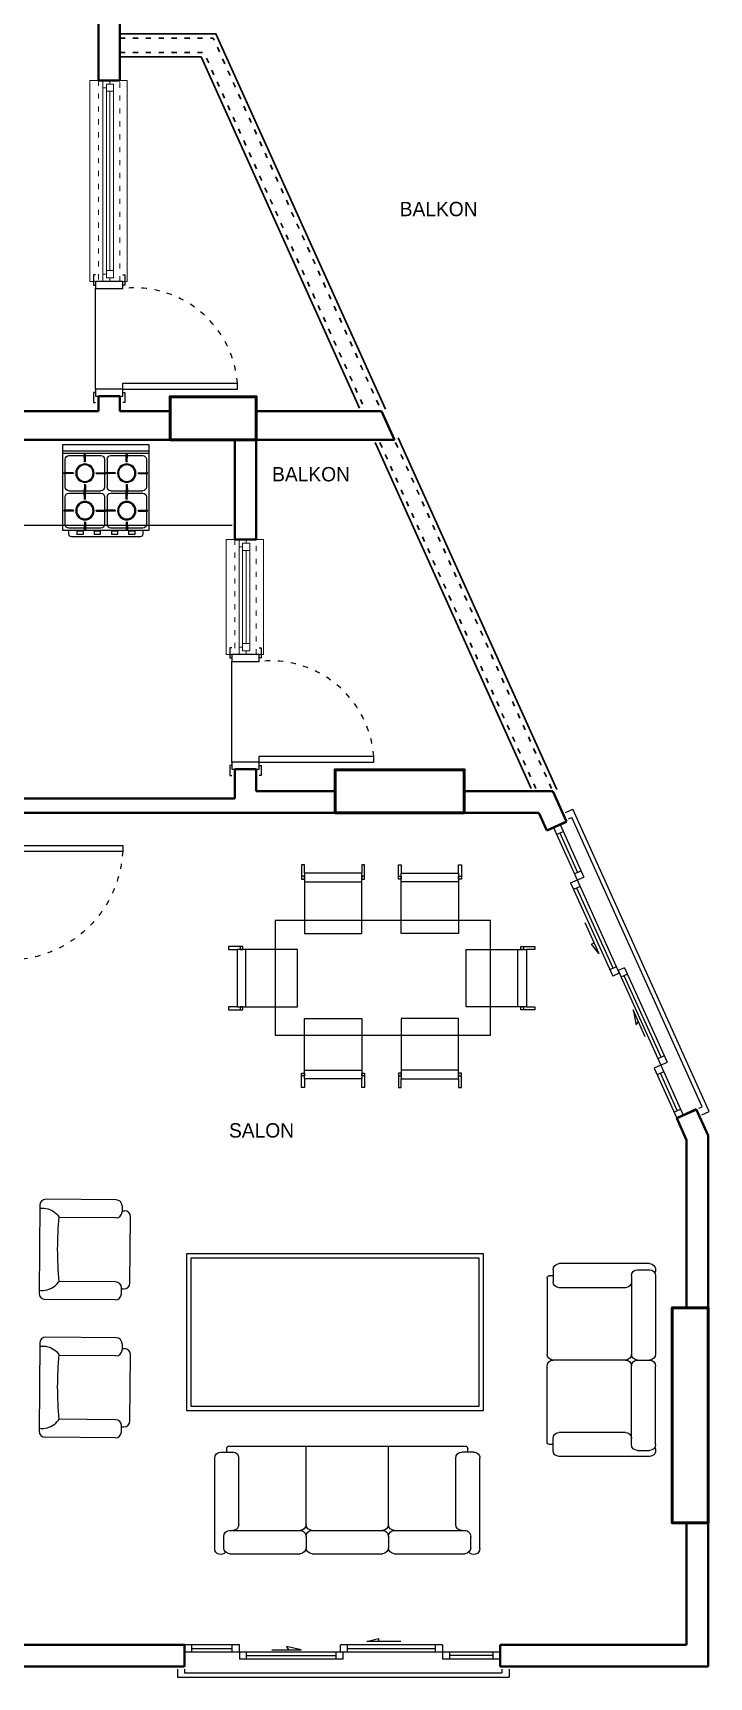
# Model space of a CAD drawing. Header units: millimetres. Extents: x 48 to 2669, y 23 to 1916.
# Drawn here: x 2198 to 2669, y 69 to 1215 of the extents above; entities that cross this region are included whole.
import ezdxf

# ---------------------------------------------------------------- set-up
doc = ezdxf.new("R2010")
doc.units = ezdxf.units.MM
doc.linetypes.add('ACAD_ISO03W100', pattern=[30, 12, -18])
doc.layers.add('14_ISLAK_MEKAN_TEFRİŞ', color=134, linetype='Continuous')
doc.layers.add('7_TEFRİŞ', color=183, linetype='Continuous')
for name, color, linetype, lineweight in [('6_YAZI', 7, 'Continuous', 35), ('DUVAR40', 7, 'Continuous', 40), ('KAPI-PEN', 155, 'Continuous', 18), ('KOLON', 40, 'Continuous', 50), ('MERD_30', 41, 'Continuous', 30), ('Pencere', 150, 'Continuous', 25)]:
    doc.layers.add(name, color=color, linetype=linetype, lineweight=lineweight)
doc.styles.add('Annotative', font='Txt')

# ---------------------------------------------------------------- blocks, each defined once
blk = doc.blocks.new('*U22')
at = {"layer": 'Pencere', "lineweight": 25, "ltscale": 5}
for p, q in [((-9, 7), (-9, 86.899937)), ((-5, 86.899937), (-9, 86.899937)), ((-5, 7), (-5, 86.899937)), ((-84.5, 7), (-84.5, 8.5)), ((-84.5, 8.5), (-77.5, 8.5)), ((-77.5, 8.5), (-77.5, 7)), ((-5, 7), (-9, 7)), ((-2.5, 7), (-2.5, 8.5)), ((-2.5, 8.5), (4.5, 8.5)), ((4.5, 8.5), (4.5, 7)), ((-84.5, -12), (-84.5, -13.5)), ((-84.5, -13.5), (-77.5, -13.5)), ((-77.5, -13.5), (-77.5, -12)), ((-5, -12), (-75, -12)), ((-2.5, -12), (-2.5, -13.5)), ((-2.5, -13.5), (4.5, -13.5)), ((4.5, -13.5), (4.5, -12))]:
    blk.add_line(p, q, dxfattribs=at)
at = {"layer": 'Pencere', "lineweight": 25, "ltscale": 5, "flags": 128}
for points in [[(-75, -12), (-75, 7), (-80, 7), (-80, -12), (-75, -12)], [(0, -12), (0, 7), (-5, 7), (-5, -12), (0, -12)]]:
    blk.add_lwpolyline(points, dxfattribs=at)
at = {"layer": 'Pencere', "linetype": 'ACAD_ISO03W100', "lineweight": 25, "ltscale": 0.3}
blk.add_arc((-3.520318, 15.164474), 71.944448, 94.36819, 186.516136, dxfattribs=at)
blk = doc.blocks.new('adf')
at = {"layer": 'KAPI-PEN', "color": 134, "linetype": 'Continuous', "lineweight": 18}
for p, q in [((2237.265289, 1041.43101), (2237.265255, 1181.43101)), ((2263.273825, 1181.431016), (2263.273859, 1041.431016)), ((2246.303201, 1176.431012), (2246.303233, 1046.431012)), ((2248.803232, 1048.931013), (2248.803202, 1173.931013)), ((2251.303232, 1048.931013), (2251.303202, 1173.931013)), ((2253.803232, 1048.931014), (2253.803202, 1173.931014))]:
    blk.add_line(p, q, dxfattribs=at)
at = {"layer": 'KAPI-PEN', "color": 134, "linetype": 'ACAD_ISO03W100', "lineweight": 18, "ltscale": 0.3}
for p, q in [((2243.273825, 1181.431011), (2243.273859, 1041.431011)), ((2258.273859, 1041.431015), (2258.273825, 1181.431015))]:
    blk.add_line(p, q, dxfattribs=at)
at = {"layer": 'KOLON', "rotation": 270}
blk.add_blockref('*U22', (2253.273859, 961.431014), dxfattribs=at)
blk = doc.blocks.new('sdffdf')
at = {"layer": 'Pencere', "lineweight": -2, "ltscale": 20}
for p, q in [((2454.044237, 93.391659), (2430.252529, 93.390089)), ((2341.571487, 91.048323), (2303.27245, 91.051773)), ((2341.566292, 86.048325), (2303.272779, 86.051775)), ((2308.056843, 88.551701), (2336.568892, 88.553519)), ((2336.566295, 86.05352), (2336.57149, 91.053517)), ((2341.566292, 86.048325), (2341.561097, 81.048328)), ((2413.883575, 81.045111), (2341.561097, 81.048328)), ((2341.566292, 86.048325), (2341.571487, 91.048323)), ((2413.88877, 86.045108), (2341.566292, 86.048325)), ((2346.561095, 81.043133), (2346.56629, 86.04313)), ((2346.563692, 83.543132), (2408.886175, 83.550304)), ((2364.074233, 87.653616), (2384.646082, 87.654973)), ((2384.646082, 87.654973), (2374.267343, 89.969493)), ((2374.267343, 89.969493), (2375.842548, 87.654392)), ((2408.883578, 81.050306), (2408.888773, 86.050303)), ((2411.889628, 86.045221), (2411.894822, 91.045218)), ((2483.210532, 86.042085), (2411.889628, 86.045221)), ((2483.215727, 91.042083), (2411.894822, 91.045218)), ((2413.883575, 81.045111), (2413.88877, 86.045108)), ((2416.889625, 86.040026), (2416.89482, 91.040023)), ((2416.892222, 88.540025), (2478.213132, 88.547279)), ((2478.210535, 86.04728), (2478.21573, 91.047277)), ((2483.215727, 91.042083), (2483.205337, 81.042088)), ((2523.372909, 81.038931), (2483.205337, 81.042088)), ((2523.372579, 86.038929), (2483.210532, 86.042085)), ((2487.891545, 86.041661), (2487.886351, 81.042088)), ((2518.108255, 83.55952), (2487.888969, 83.561776)), ((2303.273439, 71.551603), (2524.493711, 71.566651)), ((2298.273439, 68.551263), (2529.493711, 68.566991))]:
    blk.add_line(p, q, dxfattribs=at)
blk = doc.blocks.new('sgfgh5')
at = {"layer": 'Pencere', "lineweight": -2, "ltscale": 20}
for p, q in [((2664.147623, 466.112148), (2573.192134, 667.769055)), ((2668.938172, 462.787592), (2573.871149, 673.56016)), ((2560.46018, 660.797607), (2576.967578, 624.184825)), ((2564.884513, 657.017945), (2577.305348, 629.469294)), ((2565.018013, 662.853364), (2581.527681, 626.235546)), ((2575.043639, 628.452183), (2579.603356, 630.50273)), ((2572.407474, 622.134104), (2601.724032, 557.1171)), ((2576.967578, 624.184825), (2606.284136, 559.167821)), ((2601.953363, 562.702564), (2576.738247, 618.599361)), ((2582.257766, 594.575655), (2592.039765, 572.88792)), ((2586.852582, 579.477345), (2588.693229, 580.307547)), ((2592.039765, 572.88792), (2586.852582, 579.477345)), ((2604.233415, 563.727924), (2599.673312, 561.677203)), ((2610.022512, 563.040994), (2605.462408, 560.990273)), ((2610.022512, 563.040994), (2639.750734, 497.110928)), ((2606.284136, 559.167821), (2601.724032, 557.1171)), ((2605.462408, 560.990273), (2635.19063, 495.060207)), ((2612.073232, 558.480891), (2607.513129, 556.43017)), ((2635.419961, 500.645671), (2609.793181, 557.45553)), ((2624.474434, 514.918392), (2616.016285, 533.67101)), ((2616.016285, 533.67101), (2618.172994, 523.258333)), ((2618.172994, 523.258333), (2619.635873, 525.645999)), ((2635.19063, 495.060207), (2630.630527, 493.009487)), ((2630.630527, 493.009487), (2646.37179, 458.094892)), ((2637.700013, 501.671032), (2633.13991, 499.620311)), ((2635.19063, 495.060207), (2639.750734, 497.110928)), ((2635.19063, 495.060207), (2650.929623, 460.150649)), ((2637.241351, 490.500104), (2632.681247, 488.449383)), ((2646.684017, 463.484075), (2634.961299, 489.474743))]:
    blk.add_line(p, q, dxfattribs=at)
blk = doc.blocks.new('fdmgfs')
at = {"layer": 'KAPI-PEN', "color": 134, "linetype": 'Continuous', "lineweight": 18}
for p, q in [((2332.264869, 781.43101), (2332.26485, 861.43101)), ((2341.302795, 861.431012), (2341.302796, 856.431012)), ((2346.302795, 858.931013), (2346.302795, 861.431013)), ((2358.27342, 861.431016), (2358.273439, 781.431016)), ((2341.302796, 856.431012), (2343.802796, 856.431013)), ((2341.302796, 856.431012), (2341.302813, 786.431012)), ((2348.802795, 858.931014), (2343.802795, 858.931013)), ((2343.802796, 856.431013), (2343.802795, 858.931013)), ((2343.802795, 858.931013), (2346.302795, 858.931013)), ((2343.802795, 858.931013), (2343.802797, 853.931013)), ((2343.802797, 853.931013), (2348.802797, 853.931014)), ((2343.802812, 788.931013), (2343.802797, 853.931013)), ((2346.302812, 788.931013), (2346.302797, 853.931013)), ((2348.802797, 853.931014), (2348.802795, 858.931014)), ((2348.802812, 788.931014), (2348.802797, 853.931014)), ((2338.264869, 781.431011), (2332.264869, 781.43101)), ((2343.802813, 786.431013), (2341.302813, 786.431012)), ((2341.302813, 786.431012), (2341.302814, 781.431012)), ((2348.802812, 788.931014), (2343.802812, 788.931013)), ((2343.802812, 788.931013), (2343.802814, 783.931013)), ((2343.802814, 783.931013), (2343.802813, 786.431013)), ((2343.802814, 783.931013), (2348.802814, 783.931014)), ((2346.302814, 783.931013), (2343.802814, 783.931013)), ((2346.302814, 781.431013), (2346.302814, 783.931013)), ((2348.802814, 783.931014), (2348.802812, 788.931014)), ((2358.273439, 781.431016), (2353.273439, 781.431015))]:
    blk.add_line(p, q, dxfattribs=at)
at = {"layer": 'KAPI-PEN', "color": 134, "linetype": 'ACAD_ISO03W100', "lineweight": 18, "ltscale": 0.3}
for p, q in [((2338.27342, 861.431011), (2338.273439, 781.431011)), ((2353.273439, 781.431015), (2353.27342, 861.431015))]:
    blk.add_line(p, q, dxfattribs=at)
at = {"layer": 'KAPI-PEN', "ltscale": 0.2}
for p in [(2338.273439, 781.431011), (2353.273439, 781.431015)]:
    blk.add_line(p, (2353.273439, 781.431015), dxfattribs=at)
at = {"layer": 'KOLON', "rotation": 270}
blk.add_blockref('*U22', (2348.273439, 701.431014), dxfattribs=at)
blk = doc.blocks.new('*U20')
at = {"layer": 'Pencere', "lineweight": 25, "ltscale": 5}
for p, q in [((-9, 7), (-9, 86.899937)), ((-5, 86.899937), (-9, 86.899937)), ((-5, 7), (-5, 86.899937)), ((-94.5, 7), (-94.5, 8.5)), ((-94.5, 8.5), (-87.5, 8.5)), ((-87.5, 8.5), (-87.5, 7)), ((-5, 7), (-9, 7)), ((-2.5, 7), (-2.5, 8.5)), ((-2.5, 8.5), (4.5, 8.5)), ((4.5, 8.5), (4.5, 7)), ((-94.5, -7), (-94.5, -8.5)), ((-94.5, -8.5), (-87.5, -8.5)), ((-87.5, -8.5), (-87.5, -7)), ((-5, -7), (-85, -7)), ((-2.5, -7), (-2.5, -8.5)), ((-2.5, -8.5), (4.5, -8.5)), ((4.5, -8.5), (4.5, -7))]:
    blk.add_line(p, q, dxfattribs=at)
at = {"layer": 'Pencere', "lineweight": 25, "ltscale": 5, "flags": 128}
for points in [[(-85, -7), (-85, 7), (-90, 7), (-90, -7), (-85, -7)], [(0, -7), (0, 7), (-5, 7), (-5, -7), (0, -7)]]:
    blk.add_lwpolyline(points, dxfattribs=at)
at = {"layer": 'Pencere', "linetype": 'ACAD_ISO03W100', "lineweight": 25, "ltscale": 0.3}
blk.add_arc((-5, 7), 80, 92.865984, 180, dxfattribs=at)
blk = doc.blocks.new('RTYUJ')
at = {"layer": '7_TEFRİŞ'}
for p, q in [((-42640.951183, 12440.715721), (-42640.970503, 12498.989656)), ((-42562.679194, 12504.026902), (-42635.972116, 12503.991268)), ((-42633.456037, 12503.992079), (-42633.581407, 12502.355412)), ((-42633.581407, 12502.355412), (-42633.565267, 12500.705137)), ((-42633.565267, 12500.705137), (-42633.399712, 12499.060286)), ((-42633.399712, 12499.060286), (-42633.076838, 12497.439889)), ((-42565.476773, 12499.040408), (-42565.799647, 12497.420011)), ((-42565.311219, 12500.685259), (-42565.476773, 12499.040408)), ((-42565.420448, 12503.972201), (-42565.295079, 12502.335533)), ((-42565.295079, 12502.335533), (-42565.311219, 12500.685259)), ((-42557.899539, 12440.760326), (-42557.91886, 12499.034261)), ((-42633.076838, 12497.439889), (-42632.58874, 12495.862977)), ((-42632.58874, 12495.862977), (-42631.931463, 12494.347198)), ((-42631.931463, 12494.347198), (-42631.117108, 12492.904584)), ((-42631.117108, 12492.904584), (-42630.161857, 12491.54574)), ((-42630.161857, 12491.54574), (-42629.081895, 12490.281269)), ((-42629.081895, 12490.281269), (-42627.893402, 12489.121774)), ((-42627.893402, 12489.121774), (-42626.612562, 12488.077862)), ((-42626.612562, 12488.077862), (-42625.966892, 12487.640207)), ((-42625.951184, 12440.723782), (-42625.966892, 12487.640207)), ((-42572.899538, 12440.752266), (-42572.966863, 12487.771805)), ((-42570.983083, 12489.101896), (-42572.263923, 12488.057983)), ((-42569.794591, 12490.26139), (-42570.983083, 12489.101896)), ((-42568.714628, 12491.525861), (-42569.794591, 12490.26139)), ((-42567.759378, 12492.884706), (-42568.714628, 12491.525861)), ((-42566.945022, 12494.32732), (-42567.759378, 12492.884706)), ((-42566.287745, 12495.843098), (-42566.945022, 12494.32732)), ((-42565.799647, 12497.420011), (-42566.287745, 12495.843098)), ((-42635.949571, 12435.717334), (-42630.949572, 12435.72217)), ((-42631.791713, 12435.718674), (-42631.789456, 12433.718675)), ((-42562.897927, 12435.758715), (-42568.077458, 12435.757045)), ((-42566.859597, 12435.718674), (-42566.861854, 12433.718675)), ((-42626.787844, 12428.720287), (-42571.863466, 12428.720287))]:
    blk.add_line(p, q, dxfattribs=at)
for centre, radius, start, end in [((-42635.970504, 12498.991268), 5, 90.018473, 180.018473), ((-42562.91886, 12499.032649), 5, 0.018473, 90.018473), ((-42597.086013, 12226.980609), 262.254707, 84.568894, 96.322539), ((-42635.951183, 12440.717333), 5, 180.018473, 270.018473), ((-42626.789456, 12433.720287), 5, 180.018473, 270.018473), ((-42630.951184, 12440.72217), 5, 270.018473, 0.018473), ((-42567.899538, 12440.753878), 5, 180.018473, 270.018473), ((-42571.861854, 12433.720287), 5, 269.981527, 359.981527), ((-42562.899539, 12440.758714), 5, 270.018473, 0.018473)]:
    blk.add_arc(centre, radius, start, end, dxfattribs=at)
blk = doc.blocks.new('DFGB')
at = {"layer": '7_TEFRİŞ'}
for p, q in [((-42960.136774, 12600.491108), (-42960.136774, 12590.491108)), ((-42952.636774, 12599.821235), (-42952.636774, 12590.491108)), ((-42947.636774, 12604.821235), (-42889.303441, 12604.821235)), ((-42884.303441, 12590.491108), (-42884.303441, 12599.821235)), ((-42879.303441, 12604.821235), (-42820.970107, 12604.821235)), ((-42815.970107, 12590.491108), (-42815.970107, 12599.821235)), ((-42810.970107, 12604.821235), (-42752.636774, 12604.821235)), ((-42747.636774, 12599.821235), (-42747.636774, 12590.491108)), ((-42740.136774, 12600.491108), (-42740.136774, 12590.491108)), ((-42960.136774, 12590.491108), (-42960.136774, 12525.491108)), ((-42947.636774, 12585.491108), (-42889.303441, 12585.491108)), ((-42940.136774, 12580.491108), (-42940.136774, 12525.491108)), ((-42884.303441, 12580.491108), (-42884.303441, 12515.491108)), ((-42879.303441, 12585.491108), (-42820.970107, 12585.491108)), ((-42815.970107, 12580.491108), (-42815.970107, 12515.491108)), ((-42810.970107, 12585.491108), (-42752.636774, 12585.491108)), ((-42760.136774, 12580.491108), (-42760.136774, 12525.491108)), ((-42740.136774, 12590.491108), (-42740.136774, 12525.491108)), ((-42955.136774, 12520.491108), (-42945.136774, 12520.491108)), ((-42950.136774, 12520.491108), (-42950.136774, 12517.491108)), ((-42948.136774, 12515.491108), (-42752.136774, 12515.491108)), ((-42745.136774, 12520.491108), (-42755.136774, 12520.491108)), ((-42750.136774, 12520.491108), (-42750.136774, 12517.491108))]:
    blk.add_line(p, q, dxfattribs=at)
for centre, radius, start, end in [((-42955.136774, 12600.491108), 5, 36.046426, 180), ((-42947.636774, 12599.821235), 5, 90, 180), ((-42889.303441, 12599.821235), 5, 0, 90), ((-42879.303441, 12599.821235), 5, 90, 180), ((-42820.970107, 12599.821235), 5, 0, 90), ((-42810.970107, 12599.821235), 5, 90, 180), ((-42752.636774, 12599.821235), 5, 0, 90), ((-42745.136774, 12600.491108), 5, 0, 143.953574), ((-42947.636774, 12590.491108), 5, 180, 270), ((-42945.136774, 12580.491108), 5, 0, 90), ((-42889.303441, 12590.491108), 5, 270, 0), ((-42889.303441, 12580.491108), 5, 0, 90), ((-42879.303441, 12590.491108), 5, 180, 270), ((-42879.303441, 12580.491108), 5, 90, 180), ((-42820.970107, 12590.491108), 5, 270, 0), ((-42820.970107, 12580.491108), 5, 0, 90), ((-42810.970107, 12590.491108), 5, 180, 270), ((-42810.970107, 12580.491108), 5, 90, 180), ((-42755.136774, 12580.491108), 5, 90, 180), ((-42752.636774, 12590.491108), 5, 270, 0), ((-42955.136774, 12525.491108), 5, 180, 270), ((-42945.136774, 12525.491108), 5, 270, 0), ((-42755.136774, 12525.491108), 5, 180, 270), ((-42745.136774, 12525.491108), 5, 270, 0), ((-42948.136774, 12517.491108), 2, 180, 270), ((-42752.136774, 12517.491108), 2, 270, 0)]:
    blk.add_arc(centre, radius, start, end, dxfattribs=at)
blk = doc.blocks.new('SDFGBHNJ')
at = {"layer": '7_TEFRİŞ'}
for p, q in [((-42958.934588, 12389.475962), (-42958.934588, 12379.475962)), ((-42953.934588, 12379.475962), (-42953.934588, 12389.475962)), ((-42948.934588, 12394.475962), (-42883.934588, 12394.475962)), ((-42878.934588, 12379.475962), (-42878.934588, 12389.475962)), ((-42878.934588, 12379.475962), (-42878.934588, 12389.475962)), ((-42808.934588, 12394.475962), (-42873.934588, 12394.475962)), ((-42803.934588, 12379.475962), (-42803.934588, 12389.475962)), ((-42798.934588, 12389.475962), (-42798.934588, 12379.475962)), ((-42958.934588, 12379.475962), (-42958.934588, 12314.475962)), ((-42798.934588, 12379.475962), (-42798.934588, 12314.475962)), ((-42948.934588, 12374.475962), (-42943.934588, 12374.475962)), ((-42943.934588, 12374.475962), (-42888.934588, 12374.475962)), ((-42938.934588, 12369.475962), (-42938.934588, 12314.475962)), ((-42888.934588, 12374.475962), (-42883.934588, 12374.475962)), ((-42878.934588, 12369.475962), (-42878.934588, 12309.475962)), ((-42868.934588, 12374.475962), (-42873.934588, 12374.475962)), ((-42808.934588, 12374.475962), (-42868.934588, 12374.475962)), ((-42818.934588, 12369.475962), (-42818.934588, 12314.475962)), ((-42953.934588, 12309.475962), (-42943.934588, 12309.475962)), ((-42948.934588, 12309.475962), (-42948.934588, 12306.475962)), ((-42803.934588, 12309.475962), (-42813.934588, 12309.475962)), ((-42808.934588, 12309.475962), (-42808.934588, 12306.475962)), ((-42946.934588, 12304.475962), (-42883.934588, 12304.475962)), ((-42810.934588, 12304.475962), (-42873.934588, 12304.475962))]:
    blk.add_line(p, q, dxfattribs=at)
for centre, radius, start, end in [((-42953.934588, 12389.475962), 5, 60, 180), ((-42948.934588, 12389.475962), 5, 90, 180), ((-42883.934588, 12389.475962), 5, 0, 90), ((-42873.934588, 12389.475962), 5, 90, 180), ((-42808.934588, 12389.475962), 5, 0, 90), ((-42803.934588, 12389.475962), 5, 0, 120), ((-42948.934588, 12379.475962), 5, 180, 270), ((-42883.934588, 12379.475962), 5, 270, 0), ((-42873.934588, 12379.475962), 5, 180, 270), ((-42808.934588, 12379.475962), 5, 270, 0), ((-42943.934588, 12369.475962), 5, 0, 90), ((-42883.934588, 12369.475962), 5, 0, 90), ((-42873.934588, 12369.475962), 5, 90, 180), ((-42813.934588, 12369.475962), 5, 90, 180), ((-42953.934588, 12314.475962), 5, 180, 270), ((-42943.934588, 12314.475962), 5, 270, 0), ((-42883.934588, 12309.475962), 5, 270, 0), ((-42873.934588, 12309.475962), 5, 180, 270), ((-42813.934588, 12314.475962), 5, 180, 270), ((-42803.934588, 12314.475962), 5, 270, 0), ((-42946.934588, 12306.475962), 2, 180, 270), ((-42810.934588, 12306.475962), 2, 270, 0)]:
    blk.add_arc(centre, radius, start, end, dxfattribs=at)
blk = doc.blocks.new('ımasa')
at = {"layer": '7_TEFRİŞ'}
for p, q in [((22616.977771, 5631.319269), (22616.97777, 5621.36217)), ((22618.977771, 5631.319269), (22616.977771, 5631.319269)), ((22618.97777, 5625.362169), (22618.977771, 5631.319269)), ((22658.977769, 5631.319269), (22658.977769, 5625.362169)), ((22660.97777, 5631.319269), (22658.977769, 5631.319269)), ((22660.97777, 5621.36217), (22660.97777, 5631.319269)), ((22616.97777, 5621.36217), (22618.97777, 5621.36217)), ((22618.97777, 5623.362171), (22616.977771, 5623.362171)), ((22618.97777, 5625.362169), (22618.97777, 5583.362171)), ((22658.977772, 5625.362169), (22618.97777, 5625.362169)), ((22618.97777, 5621.36217), (22618.97777, 5623.362171)), ((22618.97777, 5619.362169), (22658.977772, 5619.362169)), ((22660.97777, 5623.362171), (22658.977769, 5623.362171)), ((22658.977769, 5623.362171), (22658.977769, 5621.36217)), ((22658.977769, 5621.36217), (22660.97777, 5621.36217)), ((22658.977772, 5583.362171), (22658.977772, 5625.362169)), ((22679.198008, 5598.815411), (22599.198008, 5598.815411)), ((22599.198008, 5598.815411), (22599.198008, 5448.815411)), ((22679.198008, 5448.815411), (22679.198008, 5598.815411)), ((22618.97777, 5583.362171), (22658.977772, 5583.362171)), ((22562.886879, 5580.503722), (22572.843978, 5580.503723)), ((22562.886879, 5578.503723), (22562.886879, 5580.503723)), ((22568.843978, 5578.503723), (22562.886879, 5578.503723)), ((22568.843978, 5578.503723), (22610.843977, 5578.503723)), ((22568.843978, 5538.503721), (22568.843978, 5578.503723)), ((22570.843977, 5578.503723), (22570.843977, 5580.503723)), ((22572.843978, 5578.503723), (22570.843977, 5578.503723)), ((22572.843978, 5580.503723), (22572.843978, 5578.503723)), ((22574.843979, 5578.503723), (22574.843979, 5538.503721)), ((22610.843977, 5578.503723), (22610.843977, 5538.503721)), ((22670.116393, 5578.503723), (22670.116392, 5538.503721)), ((22712.116391, 5578.503723), (22670.116393, 5578.503723)), ((22706.116391, 5578.503723), (22706.116391, 5538.503721)), ((22708.116392, 5580.503723), (22708.116392, 5578.503723)), ((22718.073491, 5580.503722), (22708.116392, 5580.503723)), ((22708.116392, 5578.503723), (22710.116393, 5578.503723)), ((22710.116393, 5578.503723), (22710.116393, 5580.503723)), ((22712.116391, 5578.503723), (22718.073491, 5578.503723)), ((22712.116391, 5538.503721), (22712.116391, 5578.503723)), ((22718.073491, 5578.503723), (22718.073491, 5580.503723)), ((22562.886879, 5538.503724), (22568.843978, 5538.503724)), ((22562.886879, 5536.503723), (22562.886879, 5538.503724)), ((22572.843978, 5536.503723), (22562.886879, 5536.503723)), ((22610.843977, 5538.503721), (22568.843978, 5538.503721)), ((22570.843977, 5536.503723), (22570.843977, 5538.503724)), ((22570.843977, 5538.503724), (22572.843978, 5538.503724)), ((22572.843978, 5538.503724), (22572.843978, 5536.503723)), ((22670.116392, 5538.503721), (22712.116391, 5538.503721)), ((22708.116392, 5538.503724), (22708.116392, 5536.503723)), ((22710.116393, 5538.503724), (22708.116392, 5538.503724)), ((22708.116392, 5536.503723), (22718.073491, 5536.503723)), ((22710.116393, 5536.503723), (22710.116393, 5538.503724)), ((22718.073491, 5538.503724), (22712.116391, 5538.503724)), ((22718.073491, 5536.503723), (22718.073491, 5538.503724)), ((22572.843977, 5512.988629), (22562.886878, 5512.988629)), ((22562.886878, 5512.988629), (22562.886878, 5510.988628)), ((22570.843976, 5512.988629), (22570.843976, 5510.988628)), ((22572.843977, 5510.988628), (22572.843977, 5512.988629)), ((22708.116391, 5510.988628), (22708.116391, 5512.988629)), ((22708.116391, 5512.988629), (22718.07349, 5512.988629)), ((22710.116392, 5512.988629), (22710.116392, 5510.988628)), ((22718.07349, 5512.988629), (22718.07349, 5510.988628)), ((22562.886878, 5510.988628), (22568.843978, 5510.988628)), ((22610.843977, 5510.988631), (22568.843978, 5510.988631)), ((22568.843978, 5510.988631), (22568.843978, 5470.988629)), ((22570.843976, 5510.988628), (22572.843977, 5510.988628)), ((22574.843978, 5470.988629), (22574.843978, 5510.988631)), ((22610.843976, 5470.988629), (22610.843977, 5510.988631)), ((22670.116392, 5470.988629), (22670.116392, 5510.988631)), ((22670.116392, 5510.988631), (22712.11639, 5510.988631)), ((22706.11639, 5470.988629), (22706.11639, 5510.988631)), ((22710.116392, 5510.988628), (22708.116391, 5510.988628)), ((22712.11639, 5510.988631), (22712.11639, 5470.988629)), ((22718.07349, 5510.988628), (22712.11639, 5510.988628)), ((22568.843978, 5470.988629), (22562.886878, 5470.988629)), ((22562.886878, 5470.988629), (22562.886878, 5468.988629)), ((22562.886878, 5468.98863), (22572.843977, 5468.988629)), ((22568.843978, 5470.988629), (22610.843976, 5470.988629)), ((22572.843977, 5470.988629), (22570.843976, 5470.988629)), ((22570.843976, 5470.988629), (22570.843976, 5468.988629)), ((22572.843977, 5468.988629), (22572.843977, 5470.988629)), ((22712.11639, 5470.988629), (22670.116392, 5470.988629)), ((22708.116391, 5468.988629), (22708.116391, 5470.988629)), ((22708.116391, 5470.988629), (22710.116392, 5470.988629)), ((22718.07349, 5468.98863), (22708.116391, 5468.988629)), ((22710.116392, 5470.988629), (22710.116392, 5468.988629)), ((22712.11639, 5470.988629), (22718.07349, 5470.988629)), ((22718.07349, 5470.988629), (22718.07349, 5468.988629)), ((22618.97777, 5465.72983), (22658.977772, 5465.729831)), ((22618.97777, 5423.729832), (22618.97777, 5465.72983)), ((22658.977772, 5465.729831), (22658.977772, 5423.729832)), ((22599.198008, 5448.815411), (22679.198008, 5448.815411)), ((22616.97777, 5427.729831), (22618.97777, 5427.729831)), ((22616.977771, 5417.772732), (22616.97777, 5427.729831)), ((22618.97777, 5425.72983), (22616.97777, 5425.72983)), ((22618.97777, 5429.729832), (22658.977772, 5429.729832)), ((22618.97777, 5427.729831), (22618.97777, 5425.72983)), ((22618.97777, 5423.729832), (22618.97777, 5417.772732)), ((22658.977772, 5423.729832), (22618.97777, 5423.729832)), ((22658.977769, 5427.729831), (22660.97777, 5427.729831)), ((22658.977769, 5425.72983), (22658.977769, 5427.729831)), ((22660.97777, 5425.72983), (22658.977769, 5425.72983)), ((22658.977769, 5417.772732), (22658.977769, 5423.729832)), ((22660.97777, 5427.729831), (22660.97777, 5417.772732)), ((22618.97777, 5417.772732), (22616.97777, 5417.772732)), ((22660.97777, 5417.772732), (22658.977769, 5417.772732))]:
    blk.add_line(p, q, dxfattribs=at)
blk = doc.blocks.new('S')
at = {"layer": '14_ISLAK_MEKAN_TEFRİŞ'}
for p, q in [((23233.600233, 5180.703052), (23173.600237, 5180.703052)), ((23173.600237, 5180.703052), (23173.600237, 5120.703056)), ((23233.600233, 5120.703056), (23233.600233, 5180.703052)), ((23233.600233, 5176.417338), (23173.600237, 5176.417338)), ((23233.600233, 5174.703053), (23173.600237, 5174.703053)), ((23175.314522, 5170.417339), (23175.314522, 5161.203054)), ((23188.600236, 5172.988767), (23177.885951, 5172.988767)), ((23189.483699, 5173.84591), (23188.573915, 5173.84591)), ((23188.725652, 5168.904467), (23188.573915, 5173.84591)), ((23189.331962, 5168.904467), (23189.483699, 5173.84591)), ((23200.171663, 5172.988767), (23189.457378, 5172.988767)), ((23202.743092, 5170.417339), (23202.743092, 5161.203054)), ((23204.457377, 5170.417339), (23204.457377, 5161.203054)), ((23217.743091, 5172.988767), (23207.028806, 5172.988767)), ((23217.868507, 5168.904467), (23217.71677, 5173.84591)), ((23218.626554, 5173.84591), (23217.71677, 5173.84591)), ((23218.474817, 5168.904467), (23218.626554, 5173.84591)), ((23229.314519, 5172.988767), (23218.600234, 5172.988767)), ((23231.885947, 5161.203054), (23231.885947, 5170.417339)), ((23174.457379, 5160.31959), (23174.457379, 5161.229374)), ((23180.897236, 5161.031625), (23174.457379, 5161.229374)), ((23180.897236, 5160.517339), (23174.457379, 5160.31959)), ((23175.314522, 5160.345911), (23175.314522, 5151.131626)), ((23197.160378, 5161.031625), (23203.600235, 5161.229374)), ((23197.160378, 5160.517339), (23203.600235, 5160.31959)), ((23202.743092, 5160.345911), (23202.743092, 5151.131626)), ((23203.600235, 5160.31959), (23203.600235, 5161.229374)), ((23210.040092, 5161.031625), (23203.600235, 5161.229374)), ((23203.600235, 5160.31959), (23203.600235, 5161.229374)), ((23210.040092, 5160.517339), (23203.600235, 5160.31959)), ((23204.457377, 5160.345911), (23204.457377, 5151.131626)), ((23226.303233, 5161.031625), (23232.74309, 5161.229374)), ((23226.303233, 5160.517339), (23232.74309, 5160.31959)), ((23231.885947, 5151.131626), (23231.885947, 5160.345911)), ((23232.74309, 5160.31959), (23232.74309, 5161.229374)), ((23188.600236, 5148.560197), (23177.885951, 5148.560197)), ((23188.600236, 5146.845912), (23177.885951, 5146.845912)), ((23188.725652, 5152.644497), (23188.573915, 5147.703054)), ((23189.483699, 5147.703054), (23188.573915, 5147.703054)), ((23188.725652, 5142.761612), (23188.573915, 5147.703054)), ((23189.483699, 5147.703054), (23188.573915, 5147.703054)), ((23189.331962, 5152.644497), (23189.483699, 5147.703054)), ((23189.331962, 5142.761612), (23189.483699, 5147.703054)), ((23200.171663, 5148.560197), (23189.457378, 5148.560197)), ((23200.171663, 5146.845912), (23189.457378, 5146.845912)), ((23217.743091, 5148.560197), (23207.028806, 5148.560197)), ((23217.743091, 5146.845912), (23207.028806, 5146.845912)), ((23217.868507, 5152.644497), (23217.71677, 5147.703054)), ((23218.626554, 5147.703054), (23217.71677, 5147.703054)), ((23217.868507, 5142.761612), (23217.71677, 5147.703054)), ((23218.626554, 5147.703054), (23217.71677, 5147.703054)), ((23218.474817, 5152.644497), (23218.626554, 5147.703054)), ((23218.474817, 5142.761612), (23218.626554, 5147.703054)), ((23229.314519, 5148.560197), (23218.600234, 5148.560197)), ((23229.314519, 5146.845912), (23218.600234, 5146.845912)), ((23174.457379, 5134.176735), (23174.457379, 5135.086518)), ((23180.897236, 5134.88877), (23174.457379, 5135.086518)), ((23175.314522, 5144.274483), (23175.314522, 5135.060198)), ((23197.160378, 5134.88877), (23203.600235, 5135.086518)), ((23202.743092, 5144.274483), (23202.743092, 5135.060198)), ((23203.600235, 5134.176735), (23203.600235, 5135.086518)), ((23210.040092, 5134.88877), (23203.600235, 5135.086518)), ((23203.600235, 5134.176735), (23203.600235, 5135.086518)), ((23204.457377, 5144.274483), (23204.457377, 5135.060198)), ((23226.303233, 5134.88877), (23232.74309, 5135.086518)), ((23231.885947, 5135.060198), (23231.885947, 5144.274483)), ((23232.74309, 5134.176735), (23232.74309, 5135.086518)), ((23180.897236, 5134.374484), (23174.457379, 5134.176735)), ((23175.314522, 5134.203055), (23175.314522, 5124.98877)), ((23188.725652, 5126.501642), (23188.573915, 5121.560199)), ((23189.331962, 5126.501642), (23189.483699, 5121.560199)), ((23197.160378, 5134.374484), (23203.600235, 5134.176735)), ((23202.743092, 5134.203055), (23202.743092, 5124.98877)), ((23210.040092, 5134.374484), (23203.600235, 5134.176735)), ((23204.457377, 5134.203055), (23204.457377, 5124.98877)), ((23217.868507, 5126.501642), (23217.71677, 5121.560199)), ((23218.474817, 5126.501642), (23218.626554, 5121.560199)), ((23226.303233, 5134.374484), (23232.74309, 5134.176735)), ((23231.885947, 5124.98877), (23231.885947, 5134.203055)), ((23173.600237, 5120.703056), (23233.600233, 5120.703056)), ((23177.885951, 5122.417342), (23188.600236, 5122.417342)), ((23177.885951, 5120.703056), (23177.885951, 5118.131628)), ((23179.600236, 5116.417342), (23227.600233, 5116.417342)), ((23183.457379, 5120.274485), (23187.743093, 5120.274485)), ((23183.457379, 5120.274485), (23183.457379, 5118.131628)), ((23183.457379, 5118.131628), (23187.743093, 5118.131628)), ((23183.88595, 5120.703056), (23183.88595, 5120.274485)), ((23187.314521, 5120.703056), (23187.314521, 5120.274485)), ((23187.743093, 5120.274485), (23187.743093, 5118.131628)), ((23189.483699, 5121.560199), (23188.573915, 5121.560199)), ((23189.457378, 5122.417342), (23200.171663, 5122.417342)), ((23195.457378, 5120.274485), (23199.743092, 5120.274485)), ((23195.457378, 5120.274485), (23195.457378, 5118.131628)), ((23195.457378, 5118.131628), (23199.743092, 5118.131628)), ((23195.885949, 5120.703056), (23195.885949, 5120.274485)), ((23199.314521, 5120.703056), (23199.314521, 5120.274485)), ((23199.743092, 5120.274485), (23199.743092, 5118.131628)), ((23207.028806, 5122.417342), (23217.743091, 5122.417342)), ((23207.457377, 5120.274485), (23211.743091, 5120.274485)), ((23207.457377, 5120.274485), (23207.457377, 5118.131628)), ((23207.457377, 5118.131628), (23211.743091, 5118.131628)), ((23207.885949, 5120.703056), (23207.885949, 5120.274485)), ((23211.31452, 5120.703056), (23211.31452, 5120.274485)), ((23211.743091, 5120.274485), (23211.743091, 5118.131628)), ((23218.626554, 5121.560199), (23217.71677, 5121.560199)), ((23218.600234, 5122.417342), (23229.314519, 5122.417342)), ((23219.457376, 5120.274485), (23219.457376, 5118.131628)), ((23219.457376, 5120.274485), (23223.74309, 5120.274485)), ((23219.457376, 5118.131628), (23223.74309, 5118.131628)), ((23219.885948, 5120.703056), (23219.885948, 5120.274485)), ((23223.314519, 5120.703056), (23223.314519, 5120.274485)), ((23223.74309, 5120.274485), (23223.74309, 5118.131628)), ((23229.314519, 5118.131628), (23229.314519, 5120.703056))]:
    blk.add_line(p, q, dxfattribs=at)
for centre, radius in [((23189.028807, 5160.774482), 6.428571), ((23189.028807, 5160.774482), 5.742857), ((23218.171662, 5160.774482), 6.428571), ((23218.171662, 5160.774482), 5.742857), ((23189.028807, 5134.631627), 6.428571), ((23189.028807, 5134.631627), 5.742857), ((23218.171662, 5134.631627), 6.428571), ((23218.171662, 5134.631627), 5.742857)]:
    blk.add_circle(centre, radius, dxfattribs=at)
for centre, radius, start, end in [((23177.885951, 5170.417339), 2.571428, 90, 180), ((23200.171663, 5170.417339), 2.571428, 0, 90), ((23207.028806, 5170.417339), 2.571428, 90, 180), ((23229.314519, 5170.417339), 2.571428, 0, 90), ((23180.897236, 5160.774482), 0.257143, 270, 90), ((23182.600236, 5160.774482), 0.257143, 271.145992, 88.854008), ((23182.679382, 5161.780132), 0.257143, 262.145992, 79.854008), ((23182.679382, 5159.768832), 0.257143, 280.145992, 97.854008), ((23182.914873, 5162.76102), 0.257143, 253.145992, 70.854008), ((23182.914873, 5158.787944), 0.257143, 289.145992, 106.854008), ((23183.300908, 5163.692992), 0.257143, 244.145992, 61.854008), ((23183.300908, 5157.855972), 0.257143, 298.145992, 115.854008), ((23183.827984, 5164.553101), 0.257143, 235.145992, 52.854008), ((23184.483121, 5165.320168), 0.257143, 226.145992, 43.854008), ((23185.250188, 5165.975305), 0.257143, 217.145992, 34.854008), ((23186.110297, 5166.502381), 0.257143, 208.145992, 25.854008), ((23187.042269, 5166.888416), 0.257143, 199.145992, 16.854008), ((23188.023157, 5167.123907), 0.257143, 190.145992, 7.854008), ((23189.028807, 5168.904467), 0.303155, 180, 0), ((23189.028807, 5167.203053), 0.257143, 181.145992, 358.854008), ((23190.034457, 5167.123907), 0.257143, 172.145992, 349.854008), ((23191.015345, 5166.888416), 0.257143, 163.145992, 340.854008), ((23191.947317, 5166.502381), 0.257143, 154.145992, 331.854008), ((23192.807426, 5165.975305), 0.257143, 145.145992, 322.854008), ((23193.574493, 5165.320168), 0.257143, 136.145992, 313.854008), ((23194.22963, 5164.553101), 0.257143, 127.145992, 304.854008), ((23194.756706, 5163.692992), 0.257143, 118.145992, 295.854008), ((23194.756706, 5157.855972), 0.257143, 64.145992, 241.854008), ((23195.142741, 5162.76102), 0.257143, 109.145992, 286.854008), ((23195.142741, 5158.787944), 0.257143, 73.145992, 250.854008), ((23195.378232, 5161.780132), 0.257143, 100.145992, 277.854008), ((23195.378232, 5159.768832), 0.257143, 82.145992, 259.854008), ((23195.457378, 5160.774482), 0.257143, 91.145992, 268.854008), ((23197.160378, 5160.774482), 0.257143, 90, 270), ((23210.040092, 5160.774482), 0.257143, 270, 90), ((23211.743091, 5160.774482), 0.257143, 271.145992, 88.854008), ((23211.822238, 5161.780132), 0.257143, 262.145992, 79.854008), ((23211.822238, 5159.768832), 0.257143, 280.145992, 97.854008), ((23212.057728, 5162.76102), 0.257143, 253.145992, 70.854008), ((23212.057728, 5158.787944), 0.257143, 289.145992, 106.854008), ((23212.443763, 5163.692992), 0.257143, 244.145992, 61.854008), ((23212.443763, 5157.855972), 0.257143, 298.145992, 115.854008), ((23212.970839, 5164.553101), 0.257143, 235.145992, 52.854008), ((23213.625976, 5165.320168), 0.257143, 226.145992, 43.854008), ((23214.393043, 5165.975305), 0.257143, 217.145992, 34.854008), ((23215.253152, 5166.502381), 0.257143, 208.145992, 25.854008), ((23216.185124, 5166.888416), 0.257143, 199.145992, 16.854008), ((23217.166012, 5167.123907), 0.257143, 190.145992, 7.854008), ((23218.171662, 5168.904467), 0.303155, 180, 0), ((23218.171662, 5167.203053), 0.257143, 181.145992, 358.854008), ((23219.177312, 5167.123907), 0.257143, 172.145992, 349.854008), ((23220.1582, 5166.888416), 0.257143, 163.145992, 340.854008), ((23221.090172, 5166.502381), 0.257143, 154.145992, 331.854008), ((23221.950281, 5165.975305), 0.257143, 145.145992, 322.854008), ((23222.717348, 5165.320168), 0.257143, 136.145992, 313.854008), ((23223.372485, 5164.553101), 0.257143, 127.145992, 304.854008), ((23223.899561, 5163.692992), 0.257143, 118.145992, 295.854008), ((23223.899561, 5157.855972), 0.257143, 64.145992, 241.854008), ((23224.285596, 5162.76102), 0.257143, 109.145992, 286.854008), ((23224.285596, 5158.787944), 0.257143, 73.145992, 250.854008), ((23224.521087, 5161.780132), 0.257143, 100.145992, 277.854008), ((23224.521087, 5159.768832), 0.257143, 82.145992, 259.854008), ((23224.600233, 5160.774482), 0.257143, 91.145992, 268.854008), ((23226.303233, 5160.774482), 0.257143, 90, 270), ((23177.885951, 5151.131626), 2.571428, 180, 270), ((23177.885951, 5144.274483), 2.571428, 90, 180), ((23183.827984, 5156.995863), 0.257143, 307.145992, 124.854008), ((23184.483121, 5156.228796), 0.257143, 316.145992, 133.854008), ((23185.250188, 5155.573659), 0.257143, 325.145992, 142.854008), ((23186.110297, 5155.046583), 0.257143, 334.145992, 151.854008), ((23187.042269, 5154.660548), 0.257143, 343.145992, 160.854008), ((23188.023157, 5154.425058), 0.257143, 352.145992, 169.854008), ((23189.028807, 5152.644497), 0.303155, 0, 180), ((23189.028807, 5154.345911), 0.257143, 1.145992, 178.854008), ((23190.034457, 5154.425058), 0.257143, 10.145992, 187.854008), ((23191.015345, 5154.660548), 0.257143, 19.145992, 196.854008), ((23191.947317, 5155.046583), 0.257143, 28.145992, 205.854008), ((23192.807426, 5155.573659), 0.257143, 37.145992, 214.854008), ((23193.574493, 5156.228796), 0.257143, 46.145992, 223.854008), ((23194.22963, 5156.995863), 0.257143, 55.145992, 232.854008), ((23200.171663, 5151.131626), 2.571428, 270, 0), ((23200.171663, 5144.274483), 2.571428, 0, 90), ((23207.028806, 5151.131626), 2.571428, 180, 270), ((23207.028806, 5144.274483), 2.571428, 90, 180), ((23212.970839, 5156.995863), 0.257143, 307.145992, 124.854008), ((23213.625976, 5156.228796), 0.257143, 316.145992, 133.854008), ((23214.393043, 5155.573659), 0.257143, 325.145992, 142.854008), ((23215.253152, 5155.046583), 0.257143, 334.145992, 151.854008), ((23216.185124, 5154.660548), 0.257143, 343.145992, 160.854008), ((23217.166012, 5154.425058), 0.257143, 352.145992, 169.854008), ((23218.171662, 5152.644497), 0.303155, 0, 180), ((23218.171662, 5154.345911), 0.257143, 1.145992, 178.854008), ((23219.177312, 5154.425058), 0.257143, 10.145992, 187.854008), ((23220.1582, 5154.660548), 0.257143, 19.145992, 196.854008), ((23221.090172, 5155.046583), 0.257143, 28.145992, 205.854008), ((23221.950281, 5155.573659), 0.257143, 37.145992, 214.854008), ((23222.717348, 5156.228796), 0.257143, 46.145992, 223.854008), ((23223.372485, 5156.995863), 0.257143, 55.145992, 232.854008), ((23229.314519, 5151.131626), 2.571428, 270, 0), ((23229.314519, 5144.274483), 2.571428, 0, 90), ((23180.897236, 5134.631627), 0.257143, 270, 90), ((23182.600236, 5134.631627), 0.257143, 271.145992, 88.854008), ((23182.679382, 5135.637277), 0.257143, 262.145992, 79.854008), ((23182.914873, 5136.618164), 0.257143, 253.145992, 70.854008), ((23183.300908, 5137.550137), 0.257143, 244.145992, 61.854008), ((23183.827984, 5138.410246), 0.257143, 235.145992, 52.854008), ((23184.483121, 5139.177313), 0.257143, 226.145992, 43.854008), ((23185.250188, 5139.83245), 0.257143, 217.145992, 34.854008), ((23186.110297, 5140.359525), 0.257143, 208.145992, 25.854008), ((23187.042269, 5140.745561), 0.257143, 199.145992, 16.854008), ((23188.023157, 5140.981051), 0.257143, 190.145992, 7.854008), ((23189.028807, 5142.761612), 0.303155, 180, 0), ((23189.028807, 5141.060198), 0.257143, 181.145992, 358.854008), ((23190.034457, 5140.981051), 0.257143, 172.145992, 349.854008), ((23191.015345, 5140.745561), 0.257143, 163.145992, 340.854008), ((23191.947317, 5140.359525), 0.257143, 154.145992, 331.854008), ((23192.807426, 5139.83245), 0.257143, 145.145992, 322.854008), ((23193.574493, 5139.177313), 0.257143, 136.145992, 313.854008), ((23194.22963, 5138.410246), 0.257143, 127.145992, 304.854008), ((23194.756706, 5137.550137), 0.257143, 118.145992, 295.854008), ((23195.142741, 5136.618164), 0.257143, 109.145992, 286.854008), ((23195.378232, 5135.637277), 0.257143, 100.145992, 277.854008), ((23195.457378, 5134.631627), 0.257143, 91.145992, 268.854008), ((23197.160378, 5134.631627), 0.257143, 90, 270), ((23210.040092, 5134.631627), 0.257143, 270, 90), ((23211.743091, 5134.631627), 0.257143, 271.145992, 88.854008), ((23211.822238, 5135.637277), 0.257143, 262.145992, 79.854008), ((23212.057728, 5136.618164), 0.257143, 253.145992, 70.854008), ((23212.443763, 5137.550137), 0.257143, 244.145992, 61.854008), ((23212.970839, 5138.410246), 0.257143, 235.145992, 52.854008), ((23213.625976, 5139.177313), 0.257143, 226.145992, 43.854008), ((23214.393043, 5139.83245), 0.257143, 217.145992, 34.854008), ((23215.253152, 5140.359525), 0.257143, 208.145992, 25.854008), ((23216.185124, 5140.745561), 0.257143, 199.145992, 16.854008), ((23217.166012, 5140.981051), 0.257143, 190.145992, 7.854008), ((23218.171662, 5142.761612), 0.303155, 180, 0), ((23218.171662, 5141.060198), 0.257143, 181.145992, 358.854008), ((23219.177312, 5140.981051), 0.257143, 172.145992, 349.854008), ((23220.1582, 5140.745561), 0.257143, 163.145992, 340.854008), ((23221.090172, 5140.359525), 0.257143, 154.145992, 331.854008), ((23221.950281, 5139.83245), 0.257143, 145.145992, 322.854008), ((23222.717348, 5139.177313), 0.257143, 136.145992, 313.854008), ((23223.372485, 5138.410246), 0.257143, 127.145992, 304.854008), ((23223.899561, 5137.550137), 0.257143, 118.145992, 295.854008), ((23224.285596, 5136.618164), 0.257143, 109.145992, 286.854008), ((23224.521087, 5135.637277), 0.257143, 100.145992, 277.854008), ((23224.600233, 5134.631627), 0.257143, 91.145992, 268.854008), ((23226.303233, 5134.631627), 0.257143, 90, 270), ((23177.885951, 5124.98877), 2.571428, 180, 270), ((23182.679382, 5133.625977), 0.257143, 280.145992, 97.854008), ((23182.914873, 5132.645089), 0.257143, 289.145992, 106.854008), ((23183.300908, 5131.713117), 0.257143, 298.145992, 115.854008), ((23183.827984, 5130.853008), 0.257143, 307.145992, 124.854008), ((23184.483121, 5130.085941), 0.257143, 316.145992, 133.854008), ((23185.250188, 5129.430804), 0.257143, 325.145992, 142.854008), ((23186.110297, 5128.903728), 0.257143, 334.145992, 151.854008), ((23187.042269, 5128.517692), 0.257143, 343.145992, 160.854008), ((23188.023157, 5128.282202), 0.257143, 352.145992, 169.854008), ((23189.028807, 5126.501642), 0.303155, 0, 180), ((23189.028807, 5128.203056), 0.257143, 1.145992, 178.854008), ((23190.034457, 5128.282202), 0.257143, 10.145992, 187.854008), ((23191.015345, 5128.517692), 0.257143, 19.145992, 196.854008), ((23191.947317, 5128.903728), 0.257143, 28.145992, 205.854008), ((23192.807426, 5129.430804), 0.257143, 37.145992, 214.854008), ((23193.574493, 5130.085941), 0.257143, 46.145992, 223.854008), ((23194.22963, 5130.853008), 0.257143, 55.145992, 232.854008), ((23194.756706, 5131.713117), 0.257143, 64.145992, 241.854008), ((23195.142741, 5132.645089), 0.257143, 73.145992, 250.854008), ((23195.378232, 5133.625977), 0.257143, 82.145992, 259.854008), ((23200.171663, 5124.98877), 2.571428, 270, 0), ((23207.028806, 5124.98877), 2.571428, 180, 270), ((23211.822238, 5133.625977), 0.257143, 280.145992, 97.854008), ((23212.057728, 5132.645089), 0.257143, 289.145992, 106.854008), ((23212.443763, 5131.713117), 0.257143, 298.145992, 115.854008), ((23212.970839, 5130.853008), 0.257143, 307.145992, 124.854008), ((23213.625976, 5130.085941), 0.257143, 316.145992, 133.854008), ((23214.393043, 5129.430804), 0.257143, 325.145992, 142.854008), ((23215.253152, 5128.903728), 0.257143, 334.145992, 151.854008), ((23216.185124, 5128.517692), 0.257143, 343.145992, 160.854008), ((23217.166012, 5128.282202), 0.257143, 352.145992, 169.854008), ((23218.171662, 5126.501642), 0.303155, 0, 180), ((23218.171662, 5128.203056), 0.257143, 1.145992, 178.854008), ((23219.177312, 5128.282202), 0.257143, 10.145992, 187.854008), ((23220.1582, 5128.517692), 0.257143, 19.145992, 196.854008), ((23221.090172, 5128.903728), 0.257143, 28.145992, 205.854008), ((23221.950281, 5129.430804), 0.257143, 37.145992, 214.854008), ((23222.717348, 5130.085941), 0.257143, 46.145992, 223.854008), ((23223.372485, 5130.853008), 0.257143, 55.145992, 232.854008), ((23223.899561, 5131.713117), 0.257143, 64.145992, 241.854008), ((23224.285596, 5132.645089), 0.257143, 73.145992, 250.854008), ((23224.521087, 5133.625977), 0.257143, 82.145992, 259.854008), ((23229.314519, 5124.98877), 2.571428, 270, 0), ((23179.600236, 5118.131628), 1.714286, 180, 270), ((23227.600233, 5118.131628), 1.714286, 270, 0)]:
    blk.add_arc(centre, radius, start, end, dxfattribs=at)

msp = doc.modelspace()

# ---------------------------------------------------------------- linework, layer by layer
at = {"layer": '14_ISLAK_MEKAN_TEFRİŞ'}
msp.add_line((2001.36217, 871.431014), (2336.481288, 871.431014), dxfattribs=at)
at = {"layer": '7_TEFRİŞ', "flags": 128}
for points in [[(2511.577037, 363.611165), (2304.750514, 363.611165), (2304.750514, 254.308577), (2511.577037, 254.308577)], [(2508.577037, 360.611165), (2307.750514, 360.611165), (2307.750514, 257.308577), (2508.577037, 257.308577)]]:
    msp.add_lwpolyline(points, close=True, dxfattribs=at)
at = {"layer": 'DUVAR40'}
for p, q in [((2258.273859, 1181.431014), (2258.273859, 1301.051773)), ((2258.273859, 1301.051773), (2258.273859, 1181.431014)), ((2243.273859, 1181.431014), (2243.273859, 1281.051773)), ((2258.273859, 1181.431014), (2243.273859, 1181.431014)), ((2243.273859, 951.051773), (2243.273859, 961.431014)), ((2258.273859, 961.431014), (2243.273859, 961.431014)), ((2258.273859, 951.051773), (2258.273859, 961.431014)), ((1743.756895, 951.051773), (2243.273859, 951.051773)), ((2258.273859, 951.051773), (2293.273439, 951.051773)), ((2353.273439, 951.051773), (2440.523179, 951.051773)), ((2440.523179, 951.051773), (2449.542357, 931.051773)), ((2018.374197, 931.051773), (2336.481288, 931.051773)), ((2338.273439, 861.431014), (2338.273439, 931.051773)), ((2351.481288, 931.051773), (2449.542357, 931.051773)), ((2353.273439, 861.431014), (2353.273439, 931.051773)), ((2353.273439, 861.431014), (2338.273439, 861.431014)), ((2338.273439, 681.051659), (2338.273439, 701.431014)), ((2353.273439, 701.431014), (2338.273439, 701.431014)), ((2353.273439, 686.431014), (2353.273439, 701.431014)), ((2353.273439, 686.051659), (2353.273439, 701.431014)), ((2046.756895, 681.051659), (2338.273439, 681.051659)), ((2353.273439, 686.051659), (2408.27384, 686.051659)), ((2498.27384, 686.051659), (2560.027344, 686.051659)), ((2560.027344, 686.051659), (2569.564141, 664.903842)), ((2178.273439, 671.051659), (2408.27384, 671.051659)), ((2498.27384, 671.051659), (2550.337036, 671.051659)), ((2550.337036, 671.051659), (2555.898051, 658.720124)), ((2555.898051, 658.720124), (2569.564141, 664.903842)), ((2555.931256, 658.646494), (2569.605167, 664.812866)), ((2646.338251, 458.169262), (2660.004341, 464.35298)), ((2646.371383, 458.095794), (2660.045294, 464.262166)), ((2660.004341, 464.35298), (2668.257433, 446.051774)), ((2646.338251, 458.169262), (2653.257863, 442.825045)), ((2668.273439, 450.81903), (2668.273439, 450.816625)), ((2653.273439, 326.049772), (2653.257863, 442.825045)), ((2668.273439, 326.051773), (2668.257433, 446.051772)), ((2668.273439, 326.051772), (2668.273439, 176.051773)), ((2653.273439, 91.051773), (2653.273439, 176.051773)), ((2668.273439, 76.051773), (2668.273439, 176.051773)), ((2178.273439, 91.051773), (2303.273439, 91.051773)), ((2303.273439, 91.051773), (2303.273439, 76.051773)), ((2303.273439, 91.051773), (2303.273439, 76.051773)), ((2303.273439, 91.051773), (2303.273439, 76.051773)), ((2523.273439, 91.051773), (2653.273439, 91.051773)), ((2523.273439, 91.051773), (2523.273439, 76.051773)), ((2523.273439, 91.051773), (2523.273439, 76.051773)), ((2523.273439, 91.051773), (2523.273439, 76.051773)), ((2163.273439, 76.051773), (2303.273439, 76.051773)), ((2523.273439, 76.051773), (2668.273439, 76.051773))]:
    msp.add_line(p, q, dxfattribs=at)
at = {"layer": 'DUVAR40', "lineweight": -2}
for p, q in [((2555.876998, 658.730416), (2569.564141, 664.903842)), ((2646.37179, 458.094892), (2660.045294, 464.262166)), ((2303.27245, 91.051773), (2303.273439, 76.051773)), ((2523.372247, 91.066735), (2523.373238, 76.051773))]:
    msp.add_line(p, q, dxfattribs=at)
at = {"layer": 'KAPI-PEN', "color": 134, "linetype": 'Continuous', "lineweight": 18}
for p, q in [((2243.265255, 1181.431011), (2237.265255, 1181.43101)), ((2246.3032, 1181.431012), (2246.303201, 1176.431012)), ((2251.3032, 1178.931013), (2251.3032, 1181.431013)), ((2258.273825, 1181.431015), (2263.273825, 1181.431016)), ((2246.303201, 1176.431012), (2248.803201, 1176.431013)), ((2253.8032, 1178.931014), (2248.8032, 1178.931013)), ((2248.803201, 1176.431013), (2248.8032, 1178.931013)), ((2248.8032, 1178.931013), (2251.3032, 1178.931013)), ((2248.8032, 1178.931013), (2248.803202, 1173.931013)), ((2248.803202, 1173.931013), (2253.803202, 1173.931014)), ((2253.803202, 1173.931014), (2253.8032, 1178.931014)), ((2248.803233, 1046.431013), (2246.303233, 1046.431012)), ((2246.303233, 1046.431012), (2246.303234, 1041.431012)), ((2253.803232, 1048.931014), (2248.803232, 1048.931013)), ((2248.803232, 1048.931013), (2248.803233, 1043.931013)), ((2248.803233, 1043.931013), (2248.803233, 1046.431013)), ((2248.803233, 1043.931013), (2253.803233, 1043.931014)), ((2251.303233, 1043.931013), (2248.803233, 1043.931013)), ((2251.303234, 1041.431013), (2251.303233, 1043.931013)), ((2253.803233, 1043.931014), (2253.803232, 1048.931014)), ((2243.265289, 1041.431011), (2237.265289, 1041.43101)), ((2263.273859, 1041.431016), (2258.273859, 1041.431015)), ((2338.26485, 861.431011), (2332.26485, 861.43101)), ((2353.27342, 861.431015), (2358.27342, 861.431016))]:
    msp.add_line(p, q, dxfattribs=at)
at = {"layer": 'KAPI-PEN', "ltscale": 0.2}
for p, q in [((2243.273825, 1181.431011), (2258.273825, 1181.431015)), ((2243.273859, 1041.431011), (2258.273859, 1041.431015)), ((2258.273859, 1041.431015), (2258.273859, 1041.431015)), ((2338.27342, 861.431011), (2353.27342, 861.431015))]:
    msp.add_line(p, q, dxfattribs=at)
at = {"layer": 'KOLON', "flags": 128}
for points in [[(2353.273439, 931.051773), (2293.273439, 931.051773), (2293.273439, 961.051773), (2353.273439, 961.051773), (2353.273439, 931.051773)], [(2408.27384, 671.051659), (2498.27384, 671.051659), (2498.27384, 701.051659), (2408.27384, 701.051659), (2408.27384, 671.051659)], [(2668.273439, 176.051773), (2643.273439, 176.051773), (2643.273439, 326.051773), (2668.273439, 326.051773), (2668.273439, 176.051773)]]:
    msp.add_lwpolyline(points, dxfattribs=at)
at = {"layer": 'MERD_30'}
msp.add_line((2436.183542, 929.051773), (2544.864693, 688.051659), dxfattribs=at)
at = {"layer": 'MERD_30', "linetype": 'ACAD_ISO03W100', "ltscale": 0.3}
msp.add_line((2439.47448, 929.051773), (2548.155632, 688.051659), dxfattribs=at)
at = {"layer": 'MERD_30', "flags": 128}
for points in [[(2258.273859, 1214.051773), (2325.211921, 1214.051773), (2443.257961, 952.285048)], [(2258.273859, 1198.051773), (2314.875593, 1198.051773), (2425.360528, 953.051773)], [(2452.277139, 932.285048), (2562.762126, 687.284933)]]:
    msp.add_lwpolyline(points, dxfattribs=at)
at = {"layer": 'MERD_30', "linetype": 'ACAD_ISO03W100', "ltscale": 0.3, "flags": 128}
for points in [[(2258.273859, 1211.051773), (2323.27386, 1211.051773), (2439.621261, 953.051773)], [(2258.273859, 1201.051773), (2316.813654, 1201.051773), (2428.651466, 953.051773)], [(2439.47448, 929.051773), (2548.155632, 688.051659)], [(2450.444275, 929.051773), (2559.125426, 688.051659)]]:
    msp.add_lwpolyline(points, dxfattribs=at)
at = {"layer": 'Pencere', "lineweight": -2, "ltscale": 20}
for p, q in [((2568.871254, 671.305413), (2573.885487, 673.566626)), ((2570.926712, 666.747442), (2573.205852, 667.775241)), ((2562.622805, 656.000834), (2567.180464, 658.050455)), ((2572.407474, 622.134104), (2581.527681, 626.235546)), ((2579.018298, 619.624721), (2574.458195, 617.574001)), ((2644.405426, 462.456902), (2648.963678, 464.51173)), ((2661.868482, 465.084349), (2664.147623, 466.112148)), ((2663.92394, 460.526379), (2668.938172, 462.787592)), ((2430.252529, 93.390089), (2438.391816, 95.409838)), ((2438.391816, 95.409838), (2438.391949, 93.390626)), ((2308.057188, 91.051113), (2308.056498, 86.051115)), ((2518.110832, 86.039405), (2518.10564, 81.042088)), ((2298.273439, 74.051773), (2298.273439, 68.551263)), ((2303.273439, 74.051773), (2303.273439, 71.551603)), ((2524.493711, 74.051773), (2524.493711, 71.551603)), ((2529.493711, 74.051773), (2529.493711, 68.551263))]:
    msp.add_line(p, q, dxfattribs=at)

# ---------------------------------------------------------------- block references
for name in ['adf', 'fdmgfs', 'sgfgh5', 'sdffdf']:
    msp.add_blockref(name, (0, 0))
at = {"layer": '14_ISLAK_MEKAN_TEFRİŞ', "xscale": -1}
msp.add_blockref('S', (25452.03015, -4253.005149), dxfattribs=at)
at = {"layer": '7_TEFRİŞ'}
for name, p, xscale, yscale, zscale, rotation in [('ımasa', (7965.32324, -22083.236455), -1, -1, -1, 270), ('RTYUJ', (12996.900905, 36063.486603), -0.84, -0.84, -0.84, 269.532963), ('SDFGBHNJ', (-7779.730341, 36307.857766), 0.84, -0.84, -0.84, 90), ('RTYUJ', (12996.900905, 35967.369519), -0.84, -0.84, -0.84, 269.532963)]:
    msp.add_blockref(name, p, dxfattribs=dict(at, xscale=xscale, yscale=yscale, zscale=zscale, rotation=rotation))
at = {"layer": '7_TEFRİŞ', "xscale": 0.84, "yscale": -0.84, "zscale": -0.84}
msp.add_blockref('DFGB', (38410.815821, 10742.590141), dxfattribs=at)
at = {"layer": 'KOLON', "xscale": -1, "rotation": 270}
msp.add_blockref('*U20', (2173.273439, 653.337095), dxfattribs=at)

# ---------------------------------------------------------------- texts
at = {"layer": '6_YAZI', "style": 'Annotative'}
for s, p in [('BALKON', (2453.276272, 1086.899856)), ('BALKON', (2364.34659, 902.046423)), ('SALON', (2334.299763, 444.66032))]:
    msp.add_text(s, height=10, dxfattribs=at).set_placement(p)

doc.saveas('drawing.dxf')
